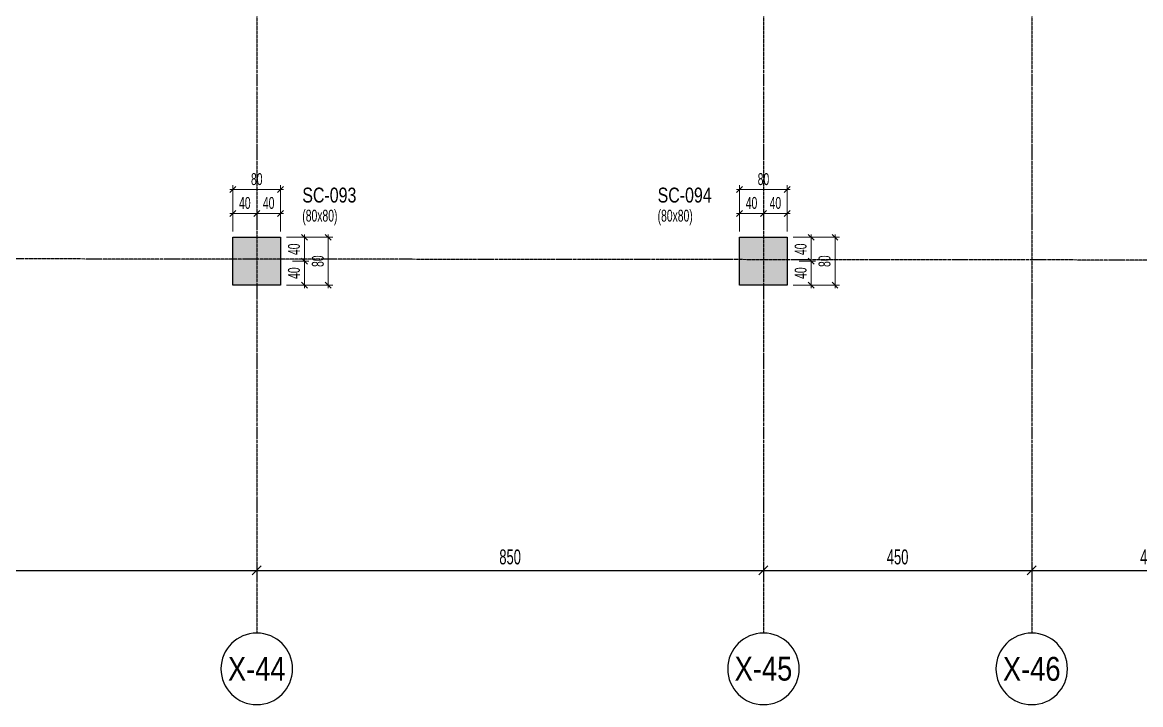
# Model space of a CAD drawing. Header units: millimetres. Extents: x -832 to 6845, y -750 to 4194.
# Drawn here: x 3007 to 4883, y -750 to 394 of the extents above; entities that cross this region are included whole.
import ezdxf
from ezdxf.enums import TextEntityAlignment as Align

# ---------------------------------------------------------------- set-up
doc = ezdxf.new("R2010")
doc.units = ezdxf.units.MM
doc.header["$LTSCALE"] = 100
doc.header["$PDSIZE"] = -100
doc.linetypes.add('DASHDOT', pattern=[2.4, 2, -0.2, 0, -0.2])
for name, color, linetype in [('AKS BALON_ULK', 9, 'Continuous'), ('AKS YAZI_ULK', 20, 'Continuous'), ('AKS_ULK', 8, 'DASHDOT'), ('KOLON-PERDE CEKIRDEK_ULK', 4, 'Continuous'), ('OLCU DIS_ULK', 7, 'Continuous'), ('TARAMA SOLID_ULK', 251, 'Continuous')]:
    doc.layers.add(name, color=color, linetype=linetype)
for name, color, linetype, lineweight in [('KOLON BOYUT_ULK', 255, 'Continuous', 13), ('KOLON ISIM_ULK', 91, 'Continuous', 13), ('OLCU IC_ULK', 146, 'Continuous', 18)]:
    doc.layers.add(name, color=color, linetype=linetype, lineweight=lineweight)
doc.styles.add('ULK-SIMPLXTW.shx', font='ARIALN.TTF')
doc.styles.add('ulkr-simplxtw.shx', font='ulkr-simplxtw.shx', dxfattribs={"width": 0.65})
doc.dimstyles.new('1-100-DIS_ULK', dxfattribs={"dimscale": 100, "dimtxt": 0.25, "dimasz": 0.15, "dimexe": 0.1, "dimexo": 0.1, "dimgap": 0.1, "dimtad": 1, "dimdec": 0, "dimzin": 9, "dimdsep": 46, "dimtxsty": 'ulkr-simplxtw.shx', "dimblk": 'OBLIQUE', "dimcen": 0.1, "dimdle": 0.11, "dimclrd": 256, "dimclre": 256, "dimclrt": 3, "dimadec": 0, "dimazin": 0, "dimtfac": 1, "dimtdec": 0, "dimtix": 1, "dimtmove": 1, "dimatfit": 3, "dimldrblk": 'OBLIQUE', "dimfxl": 1, "dimtolj": 1, "dimtzin": 12, "dimarcsym": 0})
doc.dimstyles.new('1-100-IC_ULK', dxfattribs={"dimscale": 10, "dimtxt": 2, "dimasz": 1, "dimexe": 0.75, "dimexo": 1, "dimgap": 0.75, "dimtad": 1, "dimdec": 1, "dimzin": 9, "dimdsep": 46, "dimtxsty": 'ulkr-simplxtw.shx', "dimblk": 'OBLIQUE', "dimcen": 0.1, "dimdle": 0.5, "dimclrd": 146, "dimclre": 146, "dimclrt": 2, "dimadec": 0, "dimazin": 2, "dimtfac": 1, "dimtdec": 1, "dimtix": 1, "dimtmove": 2, "dimatfit": 3, "dimldrblk": 'OBLIQUE', "dimfxl": 1, "dimtolj": 1, "dimtzin": 0, "dimlwd": -1, "dimlwe": -1, "dimarcsym": 0})

# ---------------------------------------------------------------- blocks, each defined once
blk = doc.blocks.new('AKS SEMBOL_ULK')
at = {"layer": 'AKS BALON_ULK', "linetype": 'ByBlock'}
blk.add_circle((0, -41.2), 60, dxfattribs=at)
at = {"layer": 'AKS YAZI_ULK', "style": 'ULK-SIMPLXTW.shx'}
blk.add_attdef('1', text='', height=40, dxfattribs=at).set_placement((0, -41.2), align=Align.MIDDLE)
blk = doc.blocks.new('_Oblique')
at = {"color": 0, "linetype": 'ByBlock', "lineweight": -2}
blk.add_line((-0.5, -0.5), (0.5, 0.5), dxfattribs=at)
blk = doc.blocks.new('*D948')
at = {"layer": 'Defpoints', "color": 0, "transparency": 16777216}
for p in [(2550, -505.3), (3400, -505.3), (3400, -525.3)]:
    blk.add_point(p, dxfattribs=at)
at = {"layer": 'OLCU DIS_ULK', "lineweight": -2, "transparency": 16777216}
for p, q in [((2550, -515.3), (2550, -535.3)), ((3400, -515.3), (3400, -535.3)), ((2539, -525.3), (3411, -525.3))]:
    blk.add_line(p, q, dxfattribs=at)
at = {"layer": 'OLCU DIS_ULK', "lineweight": -2, "transparency": 16777216, "xscale": 15, "yscale": 15, "zscale": 15, "rotation": 180}
blk.add_blockref('_Oblique', (2550, -525.3), dxfattribs=at)
at = {"layer": 'OLCU DIS_ULK', "lineweight": -2, "transparency": 16777216, "xscale": 15, "yscale": 15, "zscale": 15}
blk.add_blockref('_Oblique', (3400, -525.3), dxfattribs=at)
at = {"layer": 'OLCU DIS_ULK', "color": 3, "transparency": 16777216, "insert": (2975, -502.8), "char_height": 25, "attachment_point": 5, "style": 'ulkr-simplxtw.shx'}
blk.add_mtext('\\A1;850', dxfattribs=at)
blk = doc.blocks.new('*D951')
at = {"layer": 'Defpoints', "color": 0, "transparency": 16777216}
for p in [(3400, -505.3), (4250, -505.3), (4250, -525.3)]:
    blk.add_point(p, dxfattribs=at)
at = {"layer": 'OLCU DIS_ULK', "lineweight": -2, "transparency": 16777216}
for p, q in [((3400, -515.3), (3400, -535.3)), ((4250, -515.3), (4250, -535.3)), ((3389, -525.3), (4261, -525.3))]:
    blk.add_line(p, q, dxfattribs=at)
at = {"layer": 'OLCU DIS_ULK', "lineweight": -2, "transparency": 16777216, "xscale": 15, "yscale": 15, "zscale": 15, "rotation": 180}
blk.add_blockref('_Oblique', (3400, -525.3), dxfattribs=at)
at = {"layer": 'OLCU DIS_ULK', "lineweight": -2, "transparency": 16777216, "xscale": 15, "yscale": 15, "zscale": 15}
blk.add_blockref('_Oblique', (4250, -525.3), dxfattribs=at)
at = {"layer": 'OLCU DIS_ULK', "color": 3, "transparency": 16777216, "insert": (3825, -502.8), "char_height": 25, "attachment_point": 5, "style": 'ulkr-simplxtw.shx'}
blk.add_mtext('\\A1;850', dxfattribs=at)
blk = doc.blocks.new('*D953')
at = {"layer": 'Defpoints', "color": 0, "transparency": 16777216}
for p in [(4700, -505.3), (5100, -505.3), (5100, -525.3)]:
    blk.add_point(p, dxfattribs=at)
at = {"layer": 'OLCU DIS_ULK', "lineweight": -2, "transparency": 16777216}
for p, q in [((4700, -515.3), (4700, -535.3)), ((5100, -515.3), (5100, -535.3)), ((4689, -525.3), (5111, -525.3))]:
    blk.add_line(p, q, dxfattribs=at)
at = {"layer": 'OLCU DIS_ULK', "lineweight": -2, "transparency": 16777216, "xscale": 15, "yscale": 15, "zscale": 15, "rotation": 180}
blk.add_blockref('_Oblique', (4700, -525.3), dxfattribs=at)
at = {"layer": 'OLCU DIS_ULK', "lineweight": -2, "transparency": 16777216, "xscale": 15, "yscale": 15, "zscale": 15}
blk.add_blockref('_Oblique', (5100, -525.3), dxfattribs=at)
at = {"layer": 'OLCU DIS_ULK', "color": 3, "transparency": 16777216, "insert": (4900, -502.8), "char_height": 25, "attachment_point": 5, "style": 'ulkr-simplxtw.shx'}
blk.add_mtext('\\A1;400', dxfattribs=at)
blk = doc.blocks.new('*D954')
at = {"layer": 'Defpoints', "color": 0, "transparency": 16777216}
for p in [(4250, -505.3), (4700, -505.3), (4700, -525.3)]:
    blk.add_point(p, dxfattribs=at)
at = {"layer": 'OLCU DIS_ULK', "lineweight": -2, "transparency": 16777216}
for p, q in [((4250, -515.3), (4250, -535.3)), ((4700, -515.3), (4700, -535.3)), ((4239, -525.3), (4711, -525.3))]:
    blk.add_line(p, q, dxfattribs=at)
at = {"layer": 'OLCU DIS_ULK', "lineweight": -2, "transparency": 16777216, "xscale": 15, "yscale": 15, "zscale": 15, "rotation": 180}
blk.add_blockref('_Oblique', (4250, -525.3), dxfattribs=at)
at = {"layer": 'OLCU DIS_ULK', "lineweight": -2, "transparency": 16777216, "xscale": 15, "yscale": 15, "zscale": 15}
blk.add_blockref('_Oblique', (4700, -525.3), dxfattribs=at)
at = {"layer": 'OLCU DIS_ULK', "color": 3, "transparency": 16777216, "insert": (4475, -502.8), "char_height": 25, "attachment_point": 5, "style": 'ulkr-simplxtw.shx'}
blk.add_mtext('\\A1;450', dxfattribs=at)
blk = doc.blocks.new('*U12')
at = {"layer": 'KOLON BOYUT_ULK', "style": 'ulkr-simplxtw.shx', "width": 0.65}
blk.add_attdef('2', text='', height=20, dxfattribs=at).set_placement((0, -37), align=Align.TOP_LEFT)
at = {"layer": 'KOLON ISIM_ULK', "style": 'ulkr-simplxtw.shx', "width": 0.8}
blk.add_attdef('1', text='', height=25, dxfattribs=at).set_placement((0, 0), align=Align.TOP_LEFT)
blk = doc.blocks.new('*D873')
at = {"layer": 'Defpoints', "color": 0, "transparency": 16777216}
for p in [(3440, 33.2), (3480, 33.2), (3450, -6.8)]:
    blk.add_point(p, dxfattribs=at)
at = {"layer": 'OLCU IC_ULK', "color": 146, "transparency": 16777216}
blk.add_line((3480, -11.8), (3480, 38.2), dxfattribs=at)
at = {"layer": 'OLCU IC_ULK', "color": 146, "linetype": 'Continuous', "transparency": 16777216}
for p, q in [((3450, 33.2), (3487.5, 33.2)), ((3460, -6.8), (3487.5, -6.8))]:
    blk.add_line(p, q, dxfattribs=at)
at = {"layer": 'OLCU IC_ULK', "color": 146, "transparency": 16777216, "xscale": 10, "yscale": 10, "zscale": 10}
for p, rotation in [((3480, 33.2), 90), ((3480, -6.8), 270)]:
    blk.add_blockref('_Oblique', p, dxfattribs=dict(at, rotation=rotation))
at = {"layer": 'OLCU IC_ULK', "color": 2, "transparency": 16777216, "insert": (3462.5, 13.2), "char_height": 20, "attachment_point": 5, "rotation": 90, "style": 'ulkr-simplxtw.shx'}
blk.add_mtext('\\A1;40', dxfattribs=at)
blk = doc.blocks.new('*D874')
at = {"layer": 'Defpoints', "color": 0, "transparency": 16777216}
for p in [(3450, -6.8), (3480, -6.8), (3440, -46.8)]:
    blk.add_point(p, dxfattribs=at)
at = {"layer": 'OLCU IC_ULK', "color": 146, "linetype": 'Continuous', "transparency": 16777216}
for p, q in [((3460, -6.8), (3487.5, -6.8)), ((3450, -46.8), (3487.5, -46.8))]:
    blk.add_line(p, q, dxfattribs=at)
at = {"layer": 'OLCU IC_ULK', "color": 146, "transparency": 16777216}
blk.add_line((3480, -51.8), (3480, -1.8), dxfattribs=at)
at = {"layer": 'OLCU IC_ULK', "color": 146, "transparency": 16777216, "xscale": 10, "yscale": 10, "zscale": 10}
for p, rotation in [((3480, -6.8), 90), ((3480, -46.8), 270)]:
    blk.add_blockref('_Oblique', p, dxfattribs=dict(at, rotation=rotation))
at = {"layer": 'OLCU IC_ULK', "color": 2, "transparency": 16777216, "insert": (3462.5, -26.8), "char_height": 20, "attachment_point": 5, "rotation": 90, "style": 'ulkr-simplxtw.shx'}
blk.add_mtext('\\A1;40', dxfattribs=at)
blk = doc.blocks.new('*D875')
at = {"layer": 'Defpoints', "color": 0, "transparency": 16777216}
for p in [(3440, 33.2), (3520, 33.2), (3440, -46.8)]:
    blk.add_point(p, dxfattribs=at)
at = {"layer": 'OLCU IC_ULK', "color": 146, "transparency": 16777216}
blk.add_line((3520, -51.8), (3520, 38.2), dxfattribs=at)
at = {"layer": 'OLCU IC_ULK', "color": 146, "linetype": 'Continuous', "transparency": 16777216}
for p, q in [((3450, 33.2), (3527.5, 33.2)), ((3450, -46.8), (3527.5, -46.8))]:
    blk.add_line(p, q, dxfattribs=at)
at = {"layer": 'OLCU IC_ULK', "color": 146, "transparency": 16777216, "xscale": 10, "yscale": 10, "zscale": 10}
for p, rotation in [((3520, 33.2), 90), ((3520, -46.8), 270)]:
    blk.add_blockref('_Oblique', p, dxfattribs=dict(at, rotation=rotation))
at = {"layer": 'OLCU IC_ULK', "color": 2, "transparency": 16777216, "insert": (3502.5, -6.8), "char_height": 20, "attachment_point": 5, "rotation": 90, "style": 'ulkr-simplxtw.shx'}
blk.add_mtext('\\A1;80', dxfattribs=at)
blk = doc.blocks.new('*D876')
at = {"layer": 'Defpoints', "color": 0, "transparency": 16777216}
for p in [(3400, 73.2), (3400, 73.2), (3440, 33.2)]:
    blk.add_point(p, dxfattribs=at)
at = {"layer": 'OLCU IC_ULK', "color": 146, "linetype": 'Continuous', "transparency": 16777216}
for p, q in [((3440, 43.2), (3440, 80.7)), ((3400, 63.2), (3400, 65.7))]:
    blk.add_line(p, q, dxfattribs=at)
at = {"layer": 'OLCU IC_ULK', "color": 146, "transparency": 16777216}
blk.add_line((3445, 73.2), (3395, 73.2), dxfattribs=at)
at = {"layer": 'OLCU IC_ULK', "color": 146, "transparency": 16777216, "xscale": 10, "yscale": 10, "zscale": 10, "rotation": 180}
blk.add_blockref('_Oblique', (3400, 73.2), dxfattribs=at)
at = {"layer": 'OLCU IC_ULK', "color": 146, "transparency": 16777216, "xscale": 10, "yscale": 10, "zscale": 10}
blk.add_blockref('_Oblique', (3440, 73.2), dxfattribs=at)
at = {"layer": 'OLCU IC_ULK', "color": 2, "transparency": 16777216, "insert": (3420, 90.7), "char_height": 20, "attachment_point": 5, "style": 'ulkr-simplxtw.shx'}
blk.add_mtext('\\A1;40', dxfattribs=at)
blk = doc.blocks.new('*D877')
at = {"layer": 'Defpoints', "color": 0, "transparency": 16777216}
for p in [(3360, 73.2), (3400, 73.2), (3360, 33.2)]:
    blk.add_point(p, dxfattribs=at)
at = {"layer": 'OLCU IC_ULK', "color": 146, "linetype": 'Continuous', "transparency": 16777216}
for p, q in [((3360, 43.2), (3360, 80.7)), ((3400, 63.2), (3400, 65.7))]:
    blk.add_line(p, q, dxfattribs=at)
at = {"layer": 'OLCU IC_ULK', "color": 146, "transparency": 16777216}
blk.add_line((3405, 73.2), (3355, 73.2), dxfattribs=at)
at = {"layer": 'OLCU IC_ULK', "color": 146, "transparency": 16777216, "xscale": 10, "yscale": 10, "zscale": 10, "rotation": 180}
blk.add_blockref('_Oblique', (3360, 73.2), dxfattribs=at)
at = {"layer": 'OLCU IC_ULK', "color": 146, "transparency": 16777216, "xscale": 10, "yscale": 10, "zscale": 10}
blk.add_blockref('_Oblique', (3400, 73.2), dxfattribs=at)
at = {"layer": 'OLCU IC_ULK', "color": 2, "transparency": 16777216, "insert": (3380, 90.7), "char_height": 20, "attachment_point": 5, "style": 'ulkr-simplxtw.shx'}
blk.add_mtext('\\A1;40', dxfattribs=at)
blk = doc.blocks.new('*D878')
at = {"layer": 'Defpoints', "color": 0, "transparency": 16777216}
for p in [(3360, 113.2), (3360, 33.2), (3440, 33.2)]:
    blk.add_point(p, dxfattribs=at)
at = {"layer": 'OLCU IC_ULK', "color": 146, "transparency": 16777216}
blk.add_line((3445, 113.2), (3355, 113.2), dxfattribs=at)
at = {"layer": 'OLCU IC_ULK', "color": 146, "linetype": 'Continuous', "transparency": 16777216}
for p, q in [((3360, 43.2), (3360, 120.7)), ((3440, 43.2), (3440, 120.7))]:
    blk.add_line(p, q, dxfattribs=at)
at = {"layer": 'OLCU IC_ULK', "color": 146, "transparency": 16777216, "xscale": 10, "yscale": 10, "zscale": 10, "rotation": 180}
blk.add_blockref('_Oblique', (3360, 113.2), dxfattribs=at)
at = {"layer": 'OLCU IC_ULK', "color": 146, "transparency": 16777216, "xscale": 10, "yscale": 10, "zscale": 10}
blk.add_blockref('_Oblique', (3440, 113.2), dxfattribs=at)
at = {"layer": 'OLCU IC_ULK', "color": 2, "transparency": 16777216, "insert": (3400, 130.7), "char_height": 20, "attachment_point": 5, "style": 'ulkr-simplxtw.shx'}
blk.add_mtext('\\A1;80', dxfattribs=at)
blk = doc.blocks.new('*D879')
at = {"layer": 'Defpoints', "color": 0, "transparency": 16777216}
for p in [(4290, 33.2), (4330, 33.2), (4300, -6.8)]:
    blk.add_point(p, dxfattribs=at)
at = {"layer": 'OLCU IC_ULK', "color": 146, "transparency": 16777216}
blk.add_line((4330, -11.8), (4330, 38.2), dxfattribs=at)
at = {"layer": 'OLCU IC_ULK', "color": 146, "linetype": 'Continuous', "transparency": 16777216}
for p, q in [((4300, 33.2), (4337.5, 33.2)), ((4310, -6.8), (4337.5, -6.8))]:
    blk.add_line(p, q, dxfattribs=at)
at = {"layer": 'OLCU IC_ULK', "color": 146, "transparency": 16777216, "xscale": 10, "yscale": 10, "zscale": 10}
for p, rotation in [((4330, 33.2), 90), ((4330, -6.8), 270)]:
    blk.add_blockref('_Oblique', p, dxfattribs=dict(at, rotation=rotation))
at = {"layer": 'OLCU IC_ULK', "color": 2, "transparency": 16777216, "insert": (4312.5, 13.2), "char_height": 20, "attachment_point": 5, "rotation": 90, "style": 'ulkr-simplxtw.shx'}
blk.add_mtext('\\A1;40', dxfattribs=at)
blk = doc.blocks.new('*D880')
at = {"layer": 'Defpoints', "color": 0, "transparency": 16777216}
for p in [(4300, -6.8), (4330, -6.8), (4290, -46.8)]:
    blk.add_point(p, dxfattribs=at)
at = {"layer": 'OLCU IC_ULK', "color": 146, "linetype": 'Continuous', "transparency": 16777216}
for p, q in [((4310, -6.8), (4337.5, -6.8)), ((4300, -46.8), (4337.5, -46.8))]:
    blk.add_line(p, q, dxfattribs=at)
at = {"layer": 'OLCU IC_ULK', "color": 146, "transparency": 16777216}
blk.add_line((4330, -51.8), (4330, -1.8), dxfattribs=at)
at = {"layer": 'OLCU IC_ULK', "color": 146, "transparency": 16777216, "xscale": 10, "yscale": 10, "zscale": 10}
for p, rotation in [((4330, -6.8), 90), ((4330, -46.8), 270)]:
    blk.add_blockref('_Oblique', p, dxfattribs=dict(at, rotation=rotation))
at = {"layer": 'OLCU IC_ULK', "color": 2, "transparency": 16777216, "insert": (4312.5, -26.8), "char_height": 20, "attachment_point": 5, "rotation": 90, "style": 'ulkr-simplxtw.shx'}
blk.add_mtext('\\A1;40', dxfattribs=at)
blk = doc.blocks.new('*D881')
at = {"layer": 'Defpoints', "color": 0, "transparency": 16777216}
for p in [(4290, 33.2), (4370, 33.2), (4290, -46.8)]:
    blk.add_point(p, dxfattribs=at)
at = {"layer": 'OLCU IC_ULK', "color": 146, "transparency": 16777216}
blk.add_line((4370, -51.8), (4370, 38.2), dxfattribs=at)
at = {"layer": 'OLCU IC_ULK', "color": 146, "linetype": 'Continuous', "transparency": 16777216}
for p, q in [((4300, 33.2), (4377.5, 33.2)), ((4300, -46.8), (4377.5, -46.8))]:
    blk.add_line(p, q, dxfattribs=at)
at = {"layer": 'OLCU IC_ULK', "color": 146, "transparency": 16777216, "xscale": 10, "yscale": 10, "zscale": 10}
for p, rotation in [((4370, 33.2), 90), ((4370, -46.8), 270)]:
    blk.add_blockref('_Oblique', p, dxfattribs=dict(at, rotation=rotation))
at = {"layer": 'OLCU IC_ULK', "color": 2, "transparency": 16777216, "insert": (4352.5, -6.8), "char_height": 20, "attachment_point": 5, "rotation": 90, "style": 'ulkr-simplxtw.shx'}
blk.add_mtext('\\A1;80', dxfattribs=at)
blk = doc.blocks.new('*D882')
at = {"layer": 'Defpoints', "color": 0, "transparency": 16777216}
for p in [(4250, 73.2), (4250, 73.2), (4290, 33.2)]:
    blk.add_point(p, dxfattribs=at)
at = {"layer": 'OLCU IC_ULK', "color": 146, "linetype": 'Continuous', "transparency": 16777216}
for p, q in [((4290, 43.2), (4290, 80.7)), ((4250, 63.2), (4250, 65.7))]:
    blk.add_line(p, q, dxfattribs=at)
at = {"layer": 'OLCU IC_ULK', "color": 146, "transparency": 16777216}
blk.add_line((4295, 73.2), (4245, 73.2), dxfattribs=at)
at = {"layer": 'OLCU IC_ULK', "color": 146, "transparency": 16777216, "xscale": 10, "yscale": 10, "zscale": 10, "rotation": 180}
blk.add_blockref('_Oblique', (4250, 73.2), dxfattribs=at)
at = {"layer": 'OLCU IC_ULK', "color": 146, "transparency": 16777216, "xscale": 10, "yscale": 10, "zscale": 10}
blk.add_blockref('_Oblique', (4290, 73.2), dxfattribs=at)
at = {"layer": 'OLCU IC_ULK', "color": 2, "transparency": 16777216, "insert": (4270, 90.7), "char_height": 20, "attachment_point": 5, "style": 'ulkr-simplxtw.shx'}
blk.add_mtext('\\A1;40', dxfattribs=at)
blk = doc.blocks.new('*D883')
at = {"layer": 'Defpoints', "color": 0, "transparency": 16777216}
for p in [(4210, 73.2), (4250, 73.2), (4210, 33.2)]:
    blk.add_point(p, dxfattribs=at)
at = {"layer": 'OLCU IC_ULK', "color": 146, "linetype": 'Continuous', "transparency": 16777216}
for p, q in [((4210, 43.2), (4210, 80.7)), ((4250, 63.2), (4250, 65.7))]:
    blk.add_line(p, q, dxfattribs=at)
at = {"layer": 'OLCU IC_ULK', "color": 146, "transparency": 16777216}
blk.add_line((4255, 73.2), (4205, 73.2), dxfattribs=at)
at = {"layer": 'OLCU IC_ULK', "color": 146, "transparency": 16777216, "xscale": 10, "yscale": 10, "zscale": 10, "rotation": 180}
blk.add_blockref('_Oblique', (4210, 73.2), dxfattribs=at)
at = {"layer": 'OLCU IC_ULK', "color": 146, "transparency": 16777216, "xscale": 10, "yscale": 10, "zscale": 10}
blk.add_blockref('_Oblique', (4250, 73.2), dxfattribs=at)
at = {"layer": 'OLCU IC_ULK', "color": 2, "transparency": 16777216, "insert": (4230, 90.7), "char_height": 20, "attachment_point": 5, "style": 'ulkr-simplxtw.shx'}
blk.add_mtext('\\A1;40', dxfattribs=at)
blk = doc.blocks.new('*D884')
at = {"layer": 'Defpoints', "color": 0, "transparency": 16777216}
for p in [(4210, 113.2), (4210, 33.2), (4290, 33.2)]:
    blk.add_point(p, dxfattribs=at)
at = {"layer": 'OLCU IC_ULK', "color": 146, "transparency": 16777216}
blk.add_line((4295, 113.2), (4205, 113.2), dxfattribs=at)
at = {"layer": 'OLCU IC_ULK', "color": 146, "linetype": 'Continuous', "transparency": 16777216}
for p, q in [((4210, 43.2), (4210, 120.7)), ((4290, 43.2), (4290, 120.7))]:
    blk.add_line(p, q, dxfattribs=at)
at = {"layer": 'OLCU IC_ULK', "color": 146, "transparency": 16777216, "xscale": 10, "yscale": 10, "zscale": 10, "rotation": 180}
blk.add_blockref('_Oblique', (4210, 113.2), dxfattribs=at)
at = {"layer": 'OLCU IC_ULK', "color": 146, "transparency": 16777216, "xscale": 10, "yscale": 10, "zscale": 10}
blk.add_blockref('_Oblique', (4290, 113.2), dxfattribs=at)
at = {"layer": 'OLCU IC_ULK', "color": 2, "transparency": 16777216, "insert": (4250, 130.7), "char_height": 20, "attachment_point": 5, "style": 'ulkr-simplxtw.shx'}
blk.add_mtext('\\A1;80', dxfattribs=at)

msp = doc.modelspace()

# ---------------------------------------------------------------- hatches: boundary and pattern name
at = {"layer": 'TARAMA SOLID_ULK'}
h = msp.add_hatch(color=256, dxfattribs=at)
h.dxf.hatch_style = 1
h.paths.add_polyline_path([(3440, -46.78), (3360, -46.78), (3360, 33.22), (3440, 33.22)])
h = msp.add_hatch(color=256, dxfattribs=at)
h.dxf.hatch_style = 1
h.paths.add_polyline_path([(4290, -46.78), (4210, -46.78), (4210, 33.22), (4290, 33.22)])

# ---------------------------------------------------------------- linework, layer by layer
at = {"layer": 'AKS_ULK', "ltscale": 0.03}
for points in [[(3400, 4073.81), (3400, -630.29)], [(4250, 4073.81), (4250, -630.29)], [(4700, 4073.81), (4700, -630.29)], [(6725.24, -6.78), (-711.61, 0.72)]]:
    msp.add_lwpolyline(points, dxfattribs=at)
at = {"layer": 'KOLON-PERDE CEKIRDEK_ULK'}
for points in [[(3440, -46.78), (3360, -46.78), (3360, 33.22), (3440, 33.22)], [(4290, -46.78), (4210, -46.78), (4210, 33.22), (4290, 33.22)]]:
    msp.add_lwpolyline(points, close=True, dxfattribs=at)

# ---------------------------------------------------------------- block references
at = {"layer": 'AKS_ULK', "linetype": 'ByBlock'}
ref = msp.add_blockref('AKS SEMBOL_ULK', (3400, -731.54), dxfattribs=dict(at, xscale=-1, rotation=180))
ref.add_attrib('1', 'X-44', dxfattribs={"layer": 'AKS YAZI_ULK', "height": 40, "style": 'ULK-SIMPLXTW.shx'}).set_placement((3400, -690.29), align=Align.MIDDLE)
ref = msp.add_blockref('AKS SEMBOL_ULK', (4250, -731.54), dxfattribs=dict(at, xscale=-1, rotation=180))
ref.add_attrib('1', 'X-45', dxfattribs={"layer": 'AKS YAZI_ULK', "height": 40, "style": 'ULK-SIMPLXTW.shx'}).set_placement((4250, -690.29), align=Align.MIDDLE)
ref = msp.add_blockref('AKS SEMBOL_ULK', (4700, -731.54), dxfattribs=dict(at, xscale=-1, rotation=180))
ref.add_attrib('1', 'X-46', dxfattribs={"layer": 'AKS YAZI_ULK', "height": 40, "style": 'ULK-SIMPLXTW.shx'}).set_placement((4700, -690.29), align=Align.MIDDLE)
at = {"layer": 'KOLON ISIM_ULK'}
for p, values in [((3476.4, 116.55), {'1': 'SC-093', '2': '(80x80)'}), ((4072.44, 116.55), {'1': 'SC-094', '2': '(80x80)'})]:
    msp.add_blockref('*U12', p, dxfattribs=at).add_auto_attribs(values)

# ---------------------------------------------------------------- dimensions: what is measured, and where the dimension line sits
at = {"layer": 'OLCU DIS_ULK'}
for base, p1, p2, picture, middle in [((3400, -525.29), (2550, -505.29), (3400, -505.29), '*D948', (2975, -502.79)), ((4250, -525.29), (3400, -505.29), (4250, -505.29), '*D951', (3825, -502.79)), ((4700, -525.29), (4250, -505.29), (4700, -505.29), '*D954', (4475, -502.79)), ((5100, -525.29), (4700, -505.29), (5100, -505.29), '*D953', (4900, -502.79))]:
    dim = msp.add_linear_dim(base=base, p1=p1, p2=p2, dimstyle='1-100-DIS_ULK', dxfattribs=at)
    dim.commit()
    dim.dimension.update_dxf_attribs({"geometry": picture, "text_midpoint": middle})
at = {"layer": 'OLCU IC_ULK'}
for base, p1, p2, angle, picture, middle in [((3360, 113.22), (3440, 33.22), (3360, 33.22), 180, '*D878', (3400, 130.72)), ((4210, 113.22), (4290, 33.22), (4210, 33.22), 180, '*D884', (4250, 130.72)), ((3360, 73.22), (3400, 73.22), (3360, 33.22), 180, '*D877', (3380, 90.72)), ((3400, 73.22), (3440, 33.22), (3400, 73.22), 180, '*D876', (3420, 90.72)), ((4210, 73.22), (4250, 73.22), (4210, 33.22), 180, '*D883', (4230, 90.72)), ((4250, 73.22), (4290, 33.22), (4250, 73.22), 180, '*D882', (4270, 90.72)), ((3480, 33.22), (3450, -6.78), (3440, 33.22), 90, '*D873', (3462.5, 13.22)), ((3520, 33.22), (3440, -46.78), (3440, 33.22), 90, '*D875', (3502.5, -6.78)), ((4330, 33.22), (4300, -6.78), (4290, 33.22), 90, '*D879', (4312.5, 13.22)), ((4370, 33.22), (4290, -46.78), (4290, 33.22), 90, '*D881', (4352.5, -6.78)), ((3480, -6.78), (3440, -46.78), (3450, -6.78), 90, '*D874', (3462.5, -26.78)), ((4330, -6.78), (4290, -46.78), (4300, -6.78), 90, '*D880', (4312.5, -26.78))]:
    dim = msp.add_linear_dim(base=base, p1=p1, p2=p2, angle=angle, dimstyle='1-100-IC_ULK', dxfattribs=at)
    dim.commit()
    dim.dimension.update_dxf_attribs({"geometry": picture, "text_midpoint": middle})

doc.saveas('drawing.dxf')
